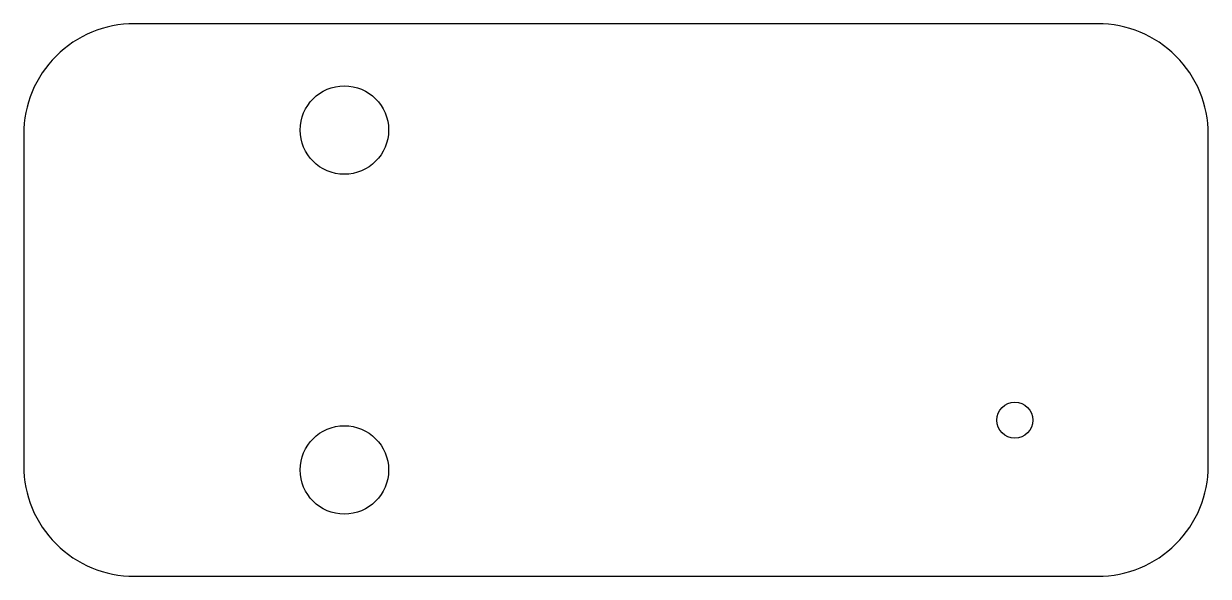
# Model space of a CAD drawing. Header units: millimetres. Extents: x -21.4 to 21.4, y -10 to 10.
import ezdxf

# ---------------------------------------------------------------- set-up
doc = ezdxf.new("R2010")
doc.units = ezdxf.units.MM

msp = doc.modelspace()

# ---------------------------------------------------------------- linework, layer by layer
msp.add_lwpolyline([(-21.425, 6), (-21.425, -6, 0.414214), (-17.425, -10), (17.425, -10, 0.414214), (21.425, -6), (21.425, 6, 0.414214), (17.425, 10), (-17.425, 10, 0.414214)], format="xyb", close=True)
for centre, radius in [((-9.825, 6.15), 1.6), ((14.425, -4.35), 0.65), ((-9.825, -6.15), 1.6)]:
    msp.add_circle(centre, radius)

doc.saveas('drawing.dxf')
